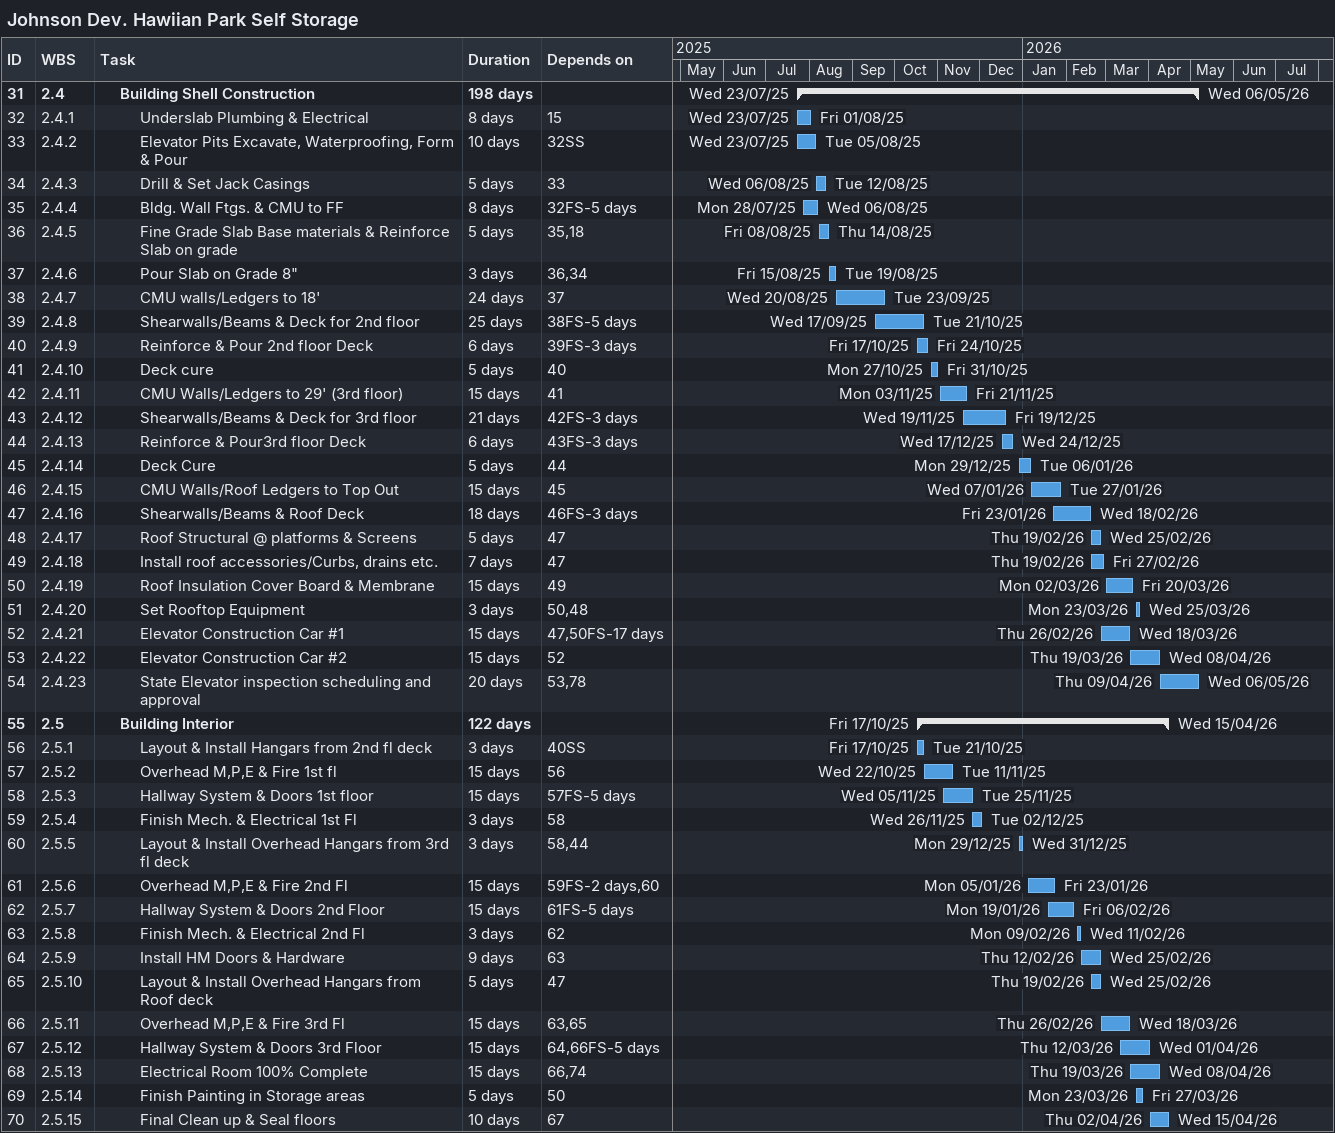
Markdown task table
Johnson Dev. Hawiian Park Self Storage

| ID | WBS | Task | Duration | Start | Finish | Predecessors |
|---|---|---|---|---|---|---|
| 31 | 2.4 | **Building Shell Construction** | 198d | 2025-07-23 | 2026-05-06 |  |
| 32 | 2.4.1 | Underslab Plumbing & Electrical | 8d | 2025-07-23 | 2025-08-01 | 15 |
| 33 | 2.4.2 | Elevator Pits Excavate, Waterproofing, Form & Pour | 10d | 2025-07-23 | 2025-08-05 | 32SS |
| 34 | 2.4.3 | Drill & Set Jack Casings | 5d | 2025-08-06 | 2025-08-12 | 33 |
| 35 | 2.4.4 | Bldg. Wall Ftgs. & CMU to FF | 8d | 2025-07-28 | 2025-08-06 | 32FS-5d |
| 36 | 2.4.5 | Fine Grade Slab Base materials & Reinforce Slab on grade | 5d | 2025-08-08 | 2025-08-14 | 35, 18 |
| 37 | 2.4.6 | Pour Slab on Grade 8" | 3d | 2025-08-15 | 2025-08-19 | 36, 34 |
| 38 | 2.4.7 | CMU walls/Ledgers to 18' | 24d | 2025-08-20 | 2025-09-23 | 37 |
| 39 | 2.4.8 | Shearwalls/Beams & Deck for 2nd floor | 25d | 2025-09-17 | 2025-10-21 | 38FS-5d |
| 40 | 2.4.9 | Reinforce & Pour 2nd floor Deck | 6d | 2025-10-17 | 2025-10-24 | 39FS-3d |
| 41 | 2.4.10 | Deck cure | 5d | 2025-10-27 | 2025-10-31 | 40 |
| 42 | 2.4.11 | CMU Walls/Ledgers to 29' (3rd floor) | 15d | 2025-11-03 | 2025-11-21 | 41 |
| 43 | 2.4.12 | Shearwalls/Beams & Deck for 3rd floor | 21d | 2025-11-19 | 2025-12-19 | 42FS-3d |
| 44 | 2.4.13 | Reinforce & Pour3rd floor Deck | 6d | 2025-12-17 | 2025-12-24 | 43FS-3d |
| 45 | 2.4.14 | Deck Cure | 5d | 2025-12-29 | 2026-01-06 | 44 |
| 46 | 2.4.15 | CMU Walls/Roof Ledgers to Top Out | 15d | 2026-01-07 | 2026-01-27 | 45 |
| 47 | 2.4.16 | Shearwalls/Beams & Roof Deck | 18d | 2026-01-23 | 2026-02-18 | 46FS-3d |
| 48 | 2.4.17 | Roof Structural @ platforms & Screens | 5d | 2026-02-19 | 2026-02-25 | 47 |
| 49 | 2.4.18 | Install roof accessories/Curbs, drains etc. | 7d | 2026-02-19 | 2026-02-27 | 47 |
| 50 | 2.4.19 | Roof Insulation Cover Board & Membrane | 15d | 2026-03-02 | 2026-03-20 | 49 |
| 51 | 2.4.20 | Set Rooftop Equipment | 3d | 2026-03-23 | 2026-03-25 | 50, 48 |
| 52 | 2.4.21 | Elevator Construction Car #1 | 15d | 2026-02-26 | 2026-03-18 | 47, 50FS-17d |
| 53 | 2.4.22 | Elevator Construction Car #2 | 15d | 2026-03-19 | 2026-04-08 | 52 |
| 54 | 2.4.23 | State Elevator inspection scheduling and approval | 20d | 2026-04-09 | 2026-05-06 | 53, 78 |
| 55 | 2.5 | **Building Interior** | 122d | 2025-10-17 | 2026-04-15 |  |
| 56 | 2.5.1 | Layout & Install Hangars from 2nd fl deck | 3d | 2025-10-17 | 2025-10-21 | 40SS |
| 57 | 2.5.2 | Overhead M,P,E & Fire 1st fl | 15d | 2025-10-22 | 2025-11-11 | 56 |
| 58 | 2.5.3 | Hallway System & Doors 1st floor | 15d | 2025-11-05 | 2025-11-25 | 57FS-5d |
| 59 | 2.5.4 | Finish Mech. & Electrical 1st Fl | 3d | 2025-11-26 | 2025-12-02 | 58 |
| 60 | 2.5.5 | Layout & Install Overhead Hangars from 3rd fl deck | 3d | 2025-12-29 | 2025-12-31 | 58, 44 |
| 61 | 2.5.6 | Overhead M,P,E & Fire 2nd Fl | 15d | 2026-01-05 | 2026-01-23 | 59FS-2d, 60 |
| 62 | 2.5.7 | Hallway System & Doors 2nd Floor | 15d | 2026-01-19 | 2026-02-06 | 61FS-5d |
| 63 | 2.5.8 | Finish Mech. & Electrical 2nd Fl | 3d | 2026-02-09 | 2026-02-11 | 62 |
| 64 | 2.5.9 | Install HM Doors & Hardware | 9d | 2026-02-12 | 2026-02-25 | 63 |
| 65 | 2.5.10 | Layout & Install Overhead Hangars from Roof deck | 5d | 2026-02-19 | 2026-02-25 | 47 |
| 66 | 2.5.11 | Overhead M,P,E & Fire 3rd Fl | 15d | 2026-02-26 | 2026-03-18 | 63, 65 |
| 67 | 2.5.12 | Hallway System & Doors 3rd Floor | 15d | 2026-03-12 | 2026-04-01 | 64, 66FS-5d |
| 68 | 2.5.13 | Electrical Room 100% Complete | 15d | 2026-03-19 | 2026-04-08 | 66, 74 |
| 69 | 2.5.14 | Finish Painting in Storage areas | 5d | 2026-03-23 | 2026-03-27 | 50 |
| 70 | 2.5.15 | Final Clean up & Seal floors | 10d | 2026-04-02 | 2026-04-15 | 67 |
